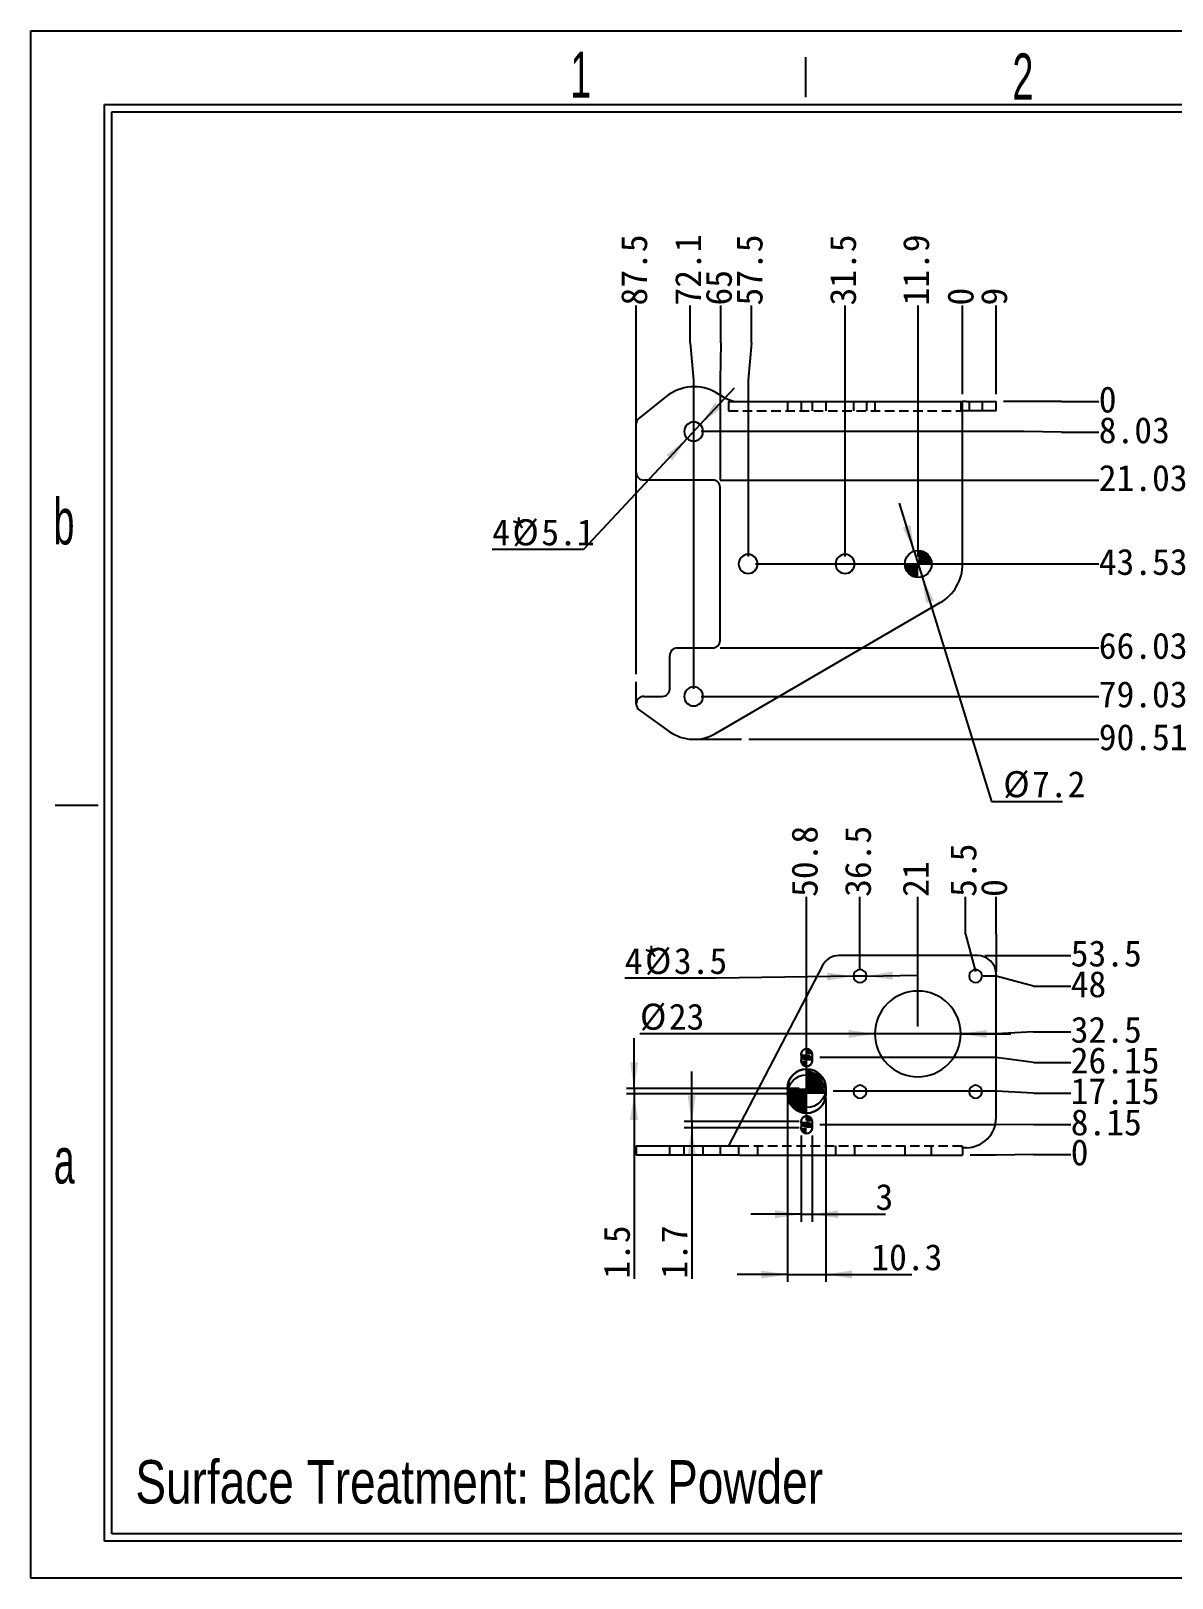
# Model space of a CAD drawing. Extents: x 4 to 590, y 3 to 417.
# Drawn here: x 3.6 to 309.6, y 2.6 to 417.3 of the extents above; entities that cross this region are included whole.
import ezdxf

# ---------------------------------------------------------------- set-up
doc = ezdxf.new("R2010")
doc.units = 0
doc.header["$LTSCALE"] = 2
for name, pattern in [('SLD-中心线', [34.29, 30.48, -1.27, 1.27, -1.27]), ('SLD-实线', [0]), ('SLD-虚线', [1.905, 1.27, -0.635])]:
    doc.linetypes.add(name, pattern=pattern)
doc.layers.get('0').update_dxf_attribs({"linetype": 'CONTINUOUS'})
doc.layers.add('DIM', color=5, linetype='SLD-实线')
doc.layers.add('SLD-0', color=179, linetype='SLD-实线')
doc.styles.add('SLDTEXTSTYLE0', font='arial.ttf', dxfattribs={"width": 0.7584})
doc.styles.add('SLDTEXTSTYLE11', font='', dxfattribs={"width": 0.67})
doc.styles.add('SLDTEXTSTYLE12', font='')
doc.styles.add('SLDTEXTSTYLE3', font='GOTHIC.TTF', dxfattribs={"width": 0.61171})
doc.styles.get('SLDTEXTSTYLE11').set_extended_font_data('宋体')
doc.styles.get('SLDTEXTSTYLE12').set_extended_font_data('宋体')
doc.dimstyles.new('SLDDIMSTYLE0', dxfattribs={"dimtxt": 7, "dimasz": 7, "dimexe": 0, "dimexo": 0.0625, "dimgap": 1.75, "dimtad": 0, "dimtih": 1, "dimtoh": 1, "dimdec": 0, "dimrnd": 1e-09, "dimdsep": 46, "dimtxsty": 'SLDTEXTSTYLE11', "dimblk1": 'NONE', "dimblk2": 'NONE', "dimsah": 1, "dimcen": 0.09, "dimadec": 0, "dimazin": 0, "dimtfac": 1, "dimtdec": 0, "dimtofl": 0, "dimtmove": 0, "dimatfit": 3, "dimldrblk": 'NONE', "dimfxl": 0, "dimtolj": 1, "dimtzin": 12, "dimarcsym": 0})
doc.dimstyles.new('SLDDIMSTYLE1', dxfattribs={"dimtxt": 7, "dimasz": 7, "dimexe": 0, "dimexo": 0.0625, "dimgap": 1.75, "dimtad": 0, "dimtih": 1, "dimtoh": 1, "dimrnd": 1e-09, "dimzin": 12, "dimdsep": 46, "dimtxsty": 'SLDTEXTSTYLE11', "dimblk1": 'NONE', "dimblk2": 'NONE', "dimsah": 1, "dimcen": 0.09, "dimadec": 0, "dimazin": 0, "dimtfac": 1, "dimtofl": 0, "dimtmove": 0, "dimatfit": 3, "dimldrblk": 'NONE', "dimfxl": 0, "dimtolj": 1, "dimtzin": 12, "dimarcsym": 0})
doc.dimstyles.new('SLDDIMSTYLE2', dxfattribs={"dimtxt": 7, "dimasz": 7, "dimexe": 0, "dimexo": 0.0625, "dimgap": 1.75, "dimtad": 0, "dimtih": 1, "dimtoh": 1, "dimrnd": 1e-09, "dimzin": 12, "dimdsep": 46, "dimtxsty": 'SLDTEXTSTYLE11', "dimsah": 1, "dimcen": 0, "dimadec": 0, "dimazin": 0, "dimtfac": 1, "dimtmove": 0, "dimatfit": 3, "dimfxl": 0, "dimtolj": 1, "dimtzin": 12, "dimarcsym": 0})
doc.dimstyles.new('SLDDIMSTYLE3', dxfattribs={"dimtxt": 7, "dimasz": 7, "dimexe": 0, "dimexo": 0.0625, "dimgap": 1.75, "dimtad": 2, "dimrnd": 1e-09, "dimzin": 12, "dimdsep": 46, "dimtxsty": 'SLDTEXTSTYLE11', "dimsah": 1, "dimcen": 0.09, "dimadec": 0, "dimazin": 0, "dimtfac": 1, "dimtmove": 0, "dimatfit": 0, "dimfxl": 0, "dimtolj": 1, "dimtzin": 12, "dimarcsym": 0})

# ---------------------------------------------------------------- blocks, each defined once
blk = doc.blocks.new('_D')
at = {"layer": 'DIM'}
for p, q in [((269.92, 317.97), (264.4, 317.97)), ((279.92, 317.97), (269.92, 317.97)), ((279.92, 317.97), (289.92, 317.97))]:
    blk.add_line(p, q, dxfattribs=at)
at = {"layer": 'DIM', "insert": (289.92, 322.05), "char_height": 7, "attachment_point": 1, "style": 'SLDTEXTSTYLE12'}
blk.add_mtext('0', dxfattribs=at)
blk = doc.blocks.new('_NONE')
blk = doc.blocks.new('_D_1')
at = {"layer": 'DIM'}
for p, q in [((269.92, 309.95), (183.3, 309.95)), ((279.92, 309.75), (269.92, 309.95)), ((279.92, 309.75), (289.92, 309.75))]:
    blk.add_line(p, q, dxfattribs=at)
at = {"layer": 'DIM', "insert": (289.92, 313.82), "char_height": 7, "attachment_point": 1, "style": 'SLDTEXTSTYLE12'}
blk.add_mtext('8.03', dxfattribs=at)
blk = doc.blocks.new('_D_2')
at = {"layer": 'DIM'}
blk.add_line((188.4, 296.95), (289.92, 296.95), dxfattribs=at)
at = {"layer": 'DIM', "insert": (289.92, 301.02), "char_height": 7, "attachment_point": 1, "style": 'SLDTEXTSTYLE12'}
blk.add_mtext('21.03', dxfattribs=at)
blk = doc.blocks.new('_D_3')
at = {"layer": 'DIM'}
blk.add_line((197.9, 274.45), (289.92, 274.45), dxfattribs=at)
at = {"layer": 'DIM', "insert": (289.92, 278.52), "char_height": 7, "attachment_point": 1, "style": 'SLDTEXTSTYLE12'}
blk.add_mtext('43.53', dxfattribs=at)
blk = doc.blocks.new('_D_4')
at = {"layer": 'DIM'}
blk.add_line((188.4, 251.95), (289.92, 251.95), dxfattribs=at)
at = {"layer": 'DIM', "insert": (289.92, 256.02), "char_height": 7, "attachment_point": 1, "style": 'SLDTEXTSTYLE12'}
blk.add_mtext('66.03', dxfattribs=at)
blk = doc.blocks.new('_D_5')
at = {"layer": 'DIM'}
blk.add_line((183.3, 238.95), (289.92, 238.95), dxfattribs=at)
at = {"layer": 'DIM', "insert": (289.92, 243.02), "char_height": 7, "attachment_point": 1, "style": 'SLDTEXTSTYLE12'}
blk.add_mtext('79.03', dxfattribs=at)
blk = doc.blocks.new('_D_6')
at = {"layer": 'DIM'}
blk.add_line((196.12, 227.46), (289.92, 227.46), dxfattribs=at)
at = {"layer": 'DIM', "insert": (289.92, 231.53), "char_height": 7, "attachment_point": 1, "style": 'SLDTEXTSTYLE12'}
blk.add_mtext('90.51', dxfattribs=at)
blk = doc.blocks.new('_D_7')
at = {"layer": 'DIM'}
blk.add_line((253.4, 319.97), (253.4, 343.74), dxfattribs=at)
at = {"layer": 'DIM', "insert": (249.33, 343.74), "char_height": 7, "attachment_point": 1, "rotation": 90, "style": 'SLDTEXTSTYLE12'}
blk.add_mtext('0', dxfattribs=at)
blk = doc.blocks.new('_D_8')
at = {"layer": 'DIM'}
blk.add_line((241.5, 276.45), (241.5, 343.74), dxfattribs=at)
at = {"layer": 'DIM', "insert": (237.43, 343.74), "char_height": 7, "attachment_point": 1, "rotation": 90, "style": 'SLDTEXTSTYLE12'}
blk.add_mtext('11.9', dxfattribs=at)
blk = doc.blocks.new('_D_9')
at = {"layer": 'DIM'}
blk.add_line((221.9, 276.45), (221.9, 343.74), dxfattribs=at)
at = {"layer": 'DIM', "insert": (217.83, 343.74), "char_height": 7, "attachment_point": 1, "rotation": 90, "style": 'SLDTEXTSTYLE12'}
blk.add_mtext('31.5', dxfattribs=at)
blk = doc.blocks.new('_D_10')
at = {"layer": 'DIM'}
for p, q in [((196.83, 333.74), (196.83, 343.74)), ((196.83, 333.74), (195.9, 323.74)), ((195.9, 323.74), (195.9, 276.45))]:
    blk.add_line(p, q, dxfattribs=at)
at = {"layer": 'DIM', "insert": (192.76, 343.74), "char_height": 7, "attachment_point": 1, "rotation": 90, "style": 'SLDTEXTSTYLE12'}
blk.add_mtext('57.5', dxfattribs=at)
blk = doc.blocks.new('_D_11')
at = {"layer": 'DIM'}
for p, q in [((188.6, 333.74), (188.6, 343.74)), ((188.6, 333.74), (188.4, 323.74)), ((188.4, 323.74), (188.4, 296.95))]:
    blk.add_line(p, q, dxfattribs=at)
at = {"layer": 'DIM', "insert": (184.53, 343.74), "char_height": 7, "attachment_point": 1, "rotation": 90, "style": 'SLDTEXTSTYLE12'}
blk.add_mtext('65', dxfattribs=at)
blk = doc.blocks.new('_D_12')
at = {"layer": 'DIM'}
for p, q in [((180.38, 333.74), (180.38, 343.74)), ((180.38, 333.74), (181.3, 323.74)), ((181.3, 323.74), (181.3, 240.95))]:
    blk.add_line(p, q, dxfattribs=at)
at = {"layer": 'DIM', "insert": (176.3, 343.74), "char_height": 7, "attachment_point": 1, "rotation": 90, "style": 'SLDTEXTSTYLE12'}
blk.add_mtext('72.1', dxfattribs=at)
blk = doc.blocks.new('_D_13')
at = {"layer": 'DIM'}
blk.add_line((165.9, 244.87), (165.9, 343.74), dxfattribs=at)
at = {"layer": 'DIM', "insert": (161.83, 343.74), "char_height": 7, "attachment_point": 1, "rotation": 90, "style": 'SLDTEXTSTYLE12'}
blk.add_mtext('87.5', dxfattribs=at)
blk = doc.blocks.new('_D_14')
at = {"layer": 'DIM'}
blk.add_line((262.4, 319.97), (262.4, 343.74), dxfattribs=at)
at = {"layer": 'DIM', "insert": (258.33, 343.74), "char_height": 7, "attachment_point": 1, "rotation": 90, "style": 'SLDTEXTSTYLE12'}
blk.add_mtext('9', dxfattribs=at)
blk = doc.blocks.new('_D_15')
at = {"layer": 'DIM'}
for p, q in [((183.04, 311.81), (192.22, 321.66)), ((183.04, 311.81), (179.57, 308.08)), ((179.57, 308.08), (151.8, 278.3)), ((151.8, 278.3), (127.28, 278.3))]:
    blk.add_line(p, q, dxfattribs=at)
blk.add_arc((181.3, 309.95), 2.55, 38.1076, 85.1191, dxfattribs=at)
for points in [[(183.04, 311.81), (188.6, 316.2), (187.03, 317.67)], [(179.57, 308.08), (174, 303.7), (175.58, 302.23)]]:
    blk.add_solid(points, dxfattribs=at)
at = {"layer": 'DIM', "char_height": 7, "attachment_point": 1, "style": 'SLDTEXTSTYLE12'}
for s, insert in [('4*', (127.28, 286.44)), ('%%c', (132.72, 286.44)), ('5.1', (140.46, 286.44))]:
    blk.add_mtext(s, dxfattribs=dict(at, insert=insert))
blk = doc.blocks.new('_D_16')
at = {"layer": 'DIM'}
for p, q in [((240.44, 277.89), (236.48, 290.75)), ((240.44, 277.89), (242.56, 271.01)), ((242.56, 271.01), (261.13, 210.77)), ((261.13, 210.77), (280.22, 210.77))]:
    blk.add_line(p, q, dxfattribs=at)
for points in [[(240.44, 277.89), (239.41, 284.9), (237.35, 284.26)], [(242.56, 271.01), (243.6, 264), (245.66, 264.64)]]:
    blk.add_solid(points, dxfattribs=at)
at = {"layer": 'DIM', "char_height": 7, "attachment_point": 1, "style": 'SLDTEXTSTYLE12'}
for s, insert in [('%%c', (264.31, 218.92)), ('7.2', (272.05, 218.92))]:
    blk.add_mtext(s, dxfattribs=dict(at, insert=insert))
blk = doc.blocks.new('*U48')
at = {"color": 0, "linetype": 'Continuous'}
for points in [[(0, 0), (0, 3.6), (2.55, 0)], [(2.55, 0), (0, 3.6), (2.55, 2.55)], [(2.55, 0), (2.55, 2.55), (3.6, 0)]]:
    blk.add_solid(points, dxfattribs=at)
blk = doc.blocks.new('*U49')
at = {"color": 0, "linetype": 'Continuous'}
for points in [[(-3.12, -1.8), (-3.6, 0), (-3.12, 0)], [(-3.12, -1.8), (-3.12, 0), (-1.8, -3.12)], [(-1.8, -3.12), (-3.12, 0), (-1.8, 0)], [(-1.8, -3.12), (-1.8, 0), (0, -3.6)], [(0, -3.6), (-1.8, 0), (0, 0)]]:
    blk.add_solid(points, dxfattribs=at)
blk = doc.blocks.new('SW_DOWELSYMBOL_0')
at = {"color": 0, "linetype": 'Continuous'}
blk.add_circle((0, 0), 3.6, dxfattribs=at)
for name in ['*U49', '*U48']:
    blk.add_blockref(name, (0, 0), dxfattribs=at)
blk = doc.blocks.new('_D_20')
at = {"layer": 'DIM'}
for p, q in [((272.4, 116.16), (262.4, 115.97)), ((272.4, 116.16), (282.4, 116.16)), ((262.4, 115.97), (255.4, 115.97))]:
    blk.add_line(p, q, dxfattribs=at)
at = {"layer": 'DIM', "insert": (282.4, 120.24), "char_height": 7, "attachment_point": 1, "style": 'SLDTEXTSTYLE12'}
blk.add_mtext('0', dxfattribs=at)
blk = doc.blocks.new('_D_21')
at = {"layer": 'DIM'}
for p, q in [((262.4, 124.12), (215.1, 124.12)), ((272.4, 124.2), (262.4, 124.12)), ((272.4, 124.2), (282.4, 124.2))]:
    blk.add_line(p, q, dxfattribs=at)
at = {"layer": 'DIM', "insert": (282.4, 128.27), "char_height": 7, "attachment_point": 1, "style": 'SLDTEXTSTYLE12'}
blk.add_mtext('8.15', dxfattribs=at)
blk = doc.blocks.new('_D_22')
at = {"layer": 'DIM'}
for p, q in [((262.4, 133.12), (218.75, 133.12)), ((272.4, 132.57), (262.4, 133.12)), ((272.4, 132.57), (282.4, 132.57))]:
    blk.add_line(p, q, dxfattribs=at)
at = {"layer": 'DIM', "insert": (282.4, 136.64), "char_height": 7, "attachment_point": 1, "style": 'SLDTEXTSTYLE12'}
blk.add_mtext('17.15', dxfattribs=at)
blk = doc.blocks.new('_D_23')
at = {"layer": 'DIM'}
for p, q in [((262.4, 142.12), (215.1, 142.12)), ((272.4, 140.79), (262.4, 142.12)), ((272.4, 140.79), (282.4, 140.79))]:
    blk.add_line(p, q, dxfattribs=at)
at = {"layer": 'DIM', "insert": (282.4, 144.87), "char_height": 7, "attachment_point": 1, "style": 'SLDTEXTSTYLE12'}
blk.add_mtext('26.15', dxfattribs=at)
blk = doc.blocks.new('_D_24')
at = {"layer": 'DIM'}
for p, q in [((262.4, 148.47), (243.4, 148.47)), ((272.4, 149.02), (262.4, 148.47)), ((272.4, 149.02), (282.4, 149.02))]:
    blk.add_line(p, q, dxfattribs=at)
at = {"layer": 'DIM', "insert": (282.4, 153.09), "char_height": 7, "attachment_point": 1, "style": 'SLDTEXTSTYLE12'}
blk.add_mtext('32.5', dxfattribs=at)
blk = doc.blocks.new('_D_25')
at = {"layer": 'DIM'}
for p, q in [((262.4, 163.97), (258.9, 163.97)), ((272.4, 161.24), (262.4, 163.97)), ((272.4, 161.24), (282.4, 161.24))]:
    blk.add_line(p, q, dxfattribs=at)
at = {"layer": 'DIM', "insert": (282.4, 165.31), "char_height": 7, "attachment_point": 1, "style": 'SLDTEXTSTYLE12'}
blk.add_mtext('48', dxfattribs=at)
blk = doc.blocks.new('_D_26')
at = {"layer": 'DIM'}
blk.add_line((259.4, 169.47), (282.4, 169.47), dxfattribs=at)
at = {"layer": 'DIM', "insert": (282.4, 173.54), "char_height": 7, "attachment_point": 1, "style": 'SLDTEXTSTYLE12'}
blk.add_mtext('53.5', dxfattribs=at)
blk = doc.blocks.new('_D_27')
at = {"layer": 'DIM'}
for p, q in [((262.4, 175.2), (262.4, 185.2)), ((262.4, 175.2), (262.4, 165.2)), ((262.4, 165.2), (262.4, 166.47))]:
    blk.add_line(p, q, dxfattribs=at)
at = {"layer": 'DIM', "insert": (258.33, 185.2), "char_height": 7, "attachment_point": 1, "rotation": 90, "style": 'SLDTEXTSTYLE12'}
blk.add_mtext('0', dxfattribs=at)
blk = doc.blocks.new('_D_28')
at = {"layer": 'DIM'}
for p, q in [((254.18, 175.2), (254.18, 185.2)), ((254.18, 175.2), (256.9, 165.2)), ((256.9, 165.2), (256.9, 165.97))]:
    blk.add_line(p, q, dxfattribs=at)
at = {"layer": 'DIM', "insert": (250.1, 185.2), "char_height": 7, "attachment_point": 1, "rotation": 90, "style": 'SLDTEXTSTYLE12'}
blk.add_mtext('5.5', dxfattribs=at)
blk = doc.blocks.new('_D_29')
at = {"layer": 'DIM'}
blk.add_line((241.4, 150.47), (241.4, 185.2), dxfattribs=at)
at = {"layer": 'DIM', "insert": (237.33, 185.2), "char_height": 7, "attachment_point": 1, "rotation": 90, "style": 'SLDTEXTSTYLE12'}
blk.add_mtext('21', dxfattribs=at)
blk = doc.blocks.new('_D_30')
at = {"layer": 'DIM'}
blk.add_line((225.9, 165.97), (225.9, 185.2), dxfattribs=at)
at = {"layer": 'DIM', "insert": (221.83, 185.2), "char_height": 7, "attachment_point": 1, "rotation": 90, "style": 'SLDTEXTSTYLE12'}
blk.add_mtext('36.5', dxfattribs=at)
blk = doc.blocks.new('_D_31')
at = {"layer": 'DIM'}
blk.add_line((211.6, 125.27), (211.6, 185.2), dxfattribs=at)
at = {"layer": 'DIM', "insert": (207.53, 185.2), "char_height": 7, "attachment_point": 1, "rotation": 90, "style": 'SLDTEXTSTYLE12'}
blk.add_mtext('50.8', dxfattribs=at)
blk = doc.blocks.new('_D_32')
at = {"layer": 'DIM'}
for p, q in [((206.45, 131.12), (206.45, 81.97)), ((216.75, 131.12), (216.75, 81.97)), ((206.45, 83.97), (192.99, 83.97)), ((206.45, 83.97), (216.75, 83.97)), ((216.75, 83.97), (239.82, 83.97))]:
    blk.add_line(p, q, dxfattribs=at)
for points in [[(206.45, 83.97), (199.45, 85.05), (199.45, 82.89)], [(216.75, 83.97), (223.75, 82.89), (223.75, 85.05)]]:
    blk.add_solid(points, dxfattribs=at)
at = {"layer": 'DIM', "insert": (228.94, 92.11), "char_height": 7, "attachment_point": 1, "style": 'SLDTEXTSTYLE12'}
blk.add_mtext('10.3', dxfattribs=at)
blk = doc.blocks.new('_D_33')
at = {"layer": 'DIM'}
for p, q in [((187.35, 163.4), (162.83, 163.4)), ((224.15, 163.94), (187.35, 163.4)), ((227.65, 163.99), (224.15, 163.94)), ((227.65, 163.99), (241.11, 164.2))]:
    blk.add_line(p, q, dxfattribs=at)
for points in [[(224.15, 163.94), (217.14, 164.92), (217.17, 162.76)], [(227.65, 163.99), (234.67, 163.02), (234.64, 165.18)]]:
    blk.add_solid(points, dxfattribs=at)
at = {"layer": 'DIM', "char_height": 7, "attachment_point": 1, "style": 'SLDTEXTSTYLE12'}
for s, insert in [('4*', (162.83, 171.54)), ('%%c', (168.27, 171.54)), ('3.5', (176.01, 171.54))]:
    blk.add_mtext(s, dxfattribs=dict(at, insert=insert))
blk = doc.blocks.new('_D_34')
at = {"layer": 'DIM'}
for p, q in [((183.27, 148.45), (166.91, 148.45)), ((229.9, 148.46), (183.27, 148.45)), ((252.9, 148.47), (229.9, 148.46)), ((230.07, 146.5), (230.07, 146.49)), ((252.9, 148.47), (266.37, 148.48))]:
    blk.add_line(p, q, dxfattribs=at)
for points in [[(229.9, 148.46), (222.9, 149.54), (222.9, 147.39)], [(252.9, 148.47), (259.9, 147.4), (259.9, 149.55)]]:
    blk.add_solid(points, dxfattribs=at)
at = {"layer": 'DIM', "char_height": 7, "attachment_point": 1, "style": 'SLDTEXTSTYLE12'}
for s, insert in [('%%c', (166.91, 156.59)), ('23', (174.65, 156.59))]:
    blk.add_mtext(s, dxfattribs=dict(at, insert=insert))
blk = doc.blocks.new('_D_35')
at = {"layer": 'DIM'}
for p, q in [((165.33, 133.87), (165.33, 147.33)), ((209.6, 133.87), (163.33, 133.87)), ((165.33, 133.87), (165.33, 132.37)), ((209.6, 132.37), (163.33, 132.37)), ((165.33, 132.37), (165.33, 82.85))]:
    blk.add_line(p, q, dxfattribs=at)
for points in [[(165.33, 133.87), (166.41, 140.87), (164.26, 140.87)], [(165.33, 132.37), (164.26, 125.37), (166.41, 125.37)]]:
    blk.add_solid(points, dxfattribs=at)
at = {"layer": 'DIM', "insert": (157.19, 82.85), "char_height": 7, "attachment_point": 1, "rotation": 90, "style": 'SLDTEXTSTYLE12'}
blk.add_mtext('1.5', dxfattribs=at)
blk = doc.blocks.new('_D_36')
at = {"layer": 'DIM'}
for p, q in [((180.78, 124.97), (180.78, 138.43)), ((209.6, 124.97), (178.78, 124.97)), ((180.78, 124.97), (180.78, 123.27)), ((209.6, 123.27), (178.78, 123.27)), ((180.78, 123.27), (180.78, 82.85))]:
    blk.add_line(p, q, dxfattribs=at)
for points in [[(180.78, 124.97), (181.86, 131.97), (179.7, 131.97)], [(180.78, 123.27), (179.7, 116.27), (181.86, 116.27)]]:
    blk.add_solid(points, dxfattribs=at)
at = {"layer": 'DIM', "insert": (172.63, 82.85), "char_height": 7, "attachment_point": 1, "rotation": 90, "style": 'SLDTEXTSTYLE12'}
blk.add_mtext('1.7', dxfattribs=at)
blk = doc.blocks.new('_D_37')
at = {"layer": 'DIM'}
for p, q in [((210.1, 121.27), (210.1, 98.12)), ((213.1, 121.27), (213.1, 98.12)), ((210.1, 100.12), (196.64, 100.12)), ((210.1, 100.12), (213.1, 100.12)), ((213.1, 100.12), (232.78, 100.12))]:
    blk.add_line(p, q, dxfattribs=at)
for points in [[(210.1, 100.12), (203.1, 101.2), (203.1, 99.04)], [(213.1, 100.12), (220.1, 99.04), (220.1, 101.2)]]:
    blk.add_solid(points, dxfattribs=at)
at = {"layer": 'DIM', "insert": (230.05, 108.26), "char_height": 7, "attachment_point": 1, "style": 'SLDTEXTSTYLE12'}
blk.add_mtext('3', dxfattribs=at)
blk = doc.blocks.new('*U50')
at = {"color": 0, "linetype": 'Continuous'}
for points in [[(0, 0), (0, 1.5), (1.06, 0)], [(1.06, 0), (0, 1.5), (1.06, 1.06)], [(1.06, 0), (1.06, 1.06), (1.5, 0)]]:
    blk.add_solid(points, dxfattribs=at)
blk = doc.blocks.new('*U51')
at = {"color": 0, "linetype": 'Continuous'}
for points in [[(-1.3, -0.75), (-1.5, 0), (-1.3, 0)], [(-1.3, -0.75), (-1.3, 0), (-0.75, -1.3)], [(-0.75, -1.3), (-1.3, 0), (-0.75, 0)], [(-0.75, -1.3), (-0.75, 0), (0, -1.5)], [(0, -1.5), (-0.75, 0), (0, 0)]]:
    blk.add_solid(points, dxfattribs=at)
blk = doc.blocks.new('SW_DOWELSYMBOL_1')
at = {"color": 0, "linetype": 'Continuous'}
blk.add_circle((0, 0), 1.5, dxfattribs=at)
for name in ['*U51', '*U50']:
    blk.add_blockref(name, (0, 0), dxfattribs=at)
blk = doc.blocks.new('*U52')
at = {"color": 0, "linetype": 'Continuous'}
for points in [[(0, 0), (0, 1.5), (1.06, 0)], [(1.06, 0), (0, 1.5), (1.06, 1.06)], [(1.06, 0), (1.06, 1.06), (1.5, 0)]]:
    blk.add_solid(points, dxfattribs=at)
blk = doc.blocks.new('*U53')
at = {"color": 0, "linetype": 'Continuous'}
for points in [[(-1.3, -0.75), (-1.5, 0), (-1.3, 0)], [(-1.3, -0.75), (-1.3, 0), (-0.75, -1.3)], [(-0.75, -1.3), (-1.3, 0), (-0.75, 0)], [(-0.75, -1.3), (-0.75, 0), (0, -1.5)], [(0, -1.5), (-0.75, 0), (0, 0)]]:
    blk.add_solid(points, dxfattribs=at)
blk = doc.blocks.new('SW_DOWELSYMBOL_2')
at = {"color": 0, "linetype": 'Continuous'}
blk.add_circle((0, 0), 1.5, dxfattribs=at)
for name in ['*U53', '*U52']:
    blk.add_blockref(name, (0, 0), dxfattribs=at)
blk = doc.blocks.new('*U54')
at = {"color": 0, "linetype": 'Continuous'}
for points in [[(0, 0), (0, 1.5), (1.06, 0)], [(1.06, 0), (0, 1.5), (1.06, 1.06)], [(1.06, 0), (1.06, 1.06), (1.5, 0)]]:
    blk.add_solid(points, dxfattribs=at)
blk = doc.blocks.new('*U55')
at = {"color": 0, "linetype": 'Continuous'}
for points in [[(-1.3, -0.75), (-1.5, 0), (-1.3, 0)], [(-1.3, -0.75), (-1.3, 0), (-0.75, -1.3)], [(-0.75, -1.3), (-1.3, 0), (-0.75, 0)], [(-0.75, -1.3), (-0.75, 0), (0, -1.5)], [(0, -1.5), (-0.75, 0), (0, 0)]]:
    blk.add_solid(points, dxfattribs=at)
blk = doc.blocks.new('SW_DOWELSYMBOL_3')
at = {"color": 0, "linetype": 'Continuous'}
blk.add_circle((0, 0), 1.5, dxfattribs=at)
for name in ['*U55', '*U54']:
    blk.add_blockref(name, (0, 0), dxfattribs=at)
blk = doc.blocks.new('*U56')
at = {"color": 0, "linetype": 'Continuous'}
for points in [[(0, 0), (0, 1.5), (1.06, 0)], [(1.06, 0), (0, 1.5), (1.06, 1.06)], [(1.06, 0), (1.06, 1.06), (1.5, 0)]]:
    blk.add_solid(points, dxfattribs=at)
blk = doc.blocks.new('*U57')
at = {"color": 0, "linetype": 'Continuous'}
for points in [[(-1.3, -0.75), (-1.5, 0), (-1.3, 0)], [(-1.3, -0.75), (-1.3, 0), (-0.75, -1.3)], [(-0.75, -1.3), (-1.3, 0), (-0.75, 0)], [(-0.75, -1.3), (-0.75, 0), (0, -1.5)], [(0, -1.5), (-0.75, 0), (0, 0)]]:
    blk.add_solid(points, dxfattribs=at)
blk = doc.blocks.new('SW_DOWELSYMBOL_4')
at = {"color": 0, "linetype": 'Continuous'}
blk.add_circle((0, 0), 1.5, dxfattribs=at)
for name in ['*U57', '*U56']:
    blk.add_blockref(name, (0, 0), dxfattribs=at)
blk = doc.blocks.new('*U58')
at = {"color": 0, "linetype": 'Continuous'}
for points in [[(0, 0), (0, 5.15), (3.64, 0)], [(3.64, 0), (0, 5.15), (3.64, 3.64)], [(3.64, 0), (3.64, 3.64), (5.15, 0)]]:
    blk.add_solid(points, dxfattribs=at)
blk = doc.blocks.new('*U59')
at = {"color": 0, "linetype": 'Continuous'}
for points in [[(-4.46, -2.58), (-5.15, 0), (-4.46, 0)], [(-4.46, -2.58), (-4.46, 0), (-2.58, -4.46)], [(-2.58, -4.46), (-4.46, 0), (-2.58, 0)], [(-2.58, -4.46), (-2.58, 0), (0, -5.15)], [(0, -5.15), (-2.58, 0), (0, 0)]]:
    blk.add_solid(points, dxfattribs=at)
blk = doc.blocks.new('SW_DOWELSYMBOL_5')
at = {"color": 0, "linetype": 'Continuous'}
blk.add_circle((0, 0), 5.15, dxfattribs=at)
for name in ['*U58', '*U59']:
    blk.add_blockref(name, (0, 0), dxfattribs=at)
blk = doc.blocks.new('*U60')
at = {"color": 0, "linetype": 'Continuous'}
for points in [[(0, 0), (0, 5.15), (3.64, 0)], [(3.64, 0), (0, 5.15), (3.64, 3.64)], [(3.64, 0), (3.64, 3.64), (5.15, 0)]]:
    blk.add_solid(points, dxfattribs=at)
blk = doc.blocks.new('*U61')
at = {"color": 0, "linetype": 'Continuous'}
for points in [[(-4.46, -2.58), (-5.15, 0), (-4.46, 0)], [(-4.46, -2.58), (-4.46, 0), (-2.58, -4.46)], [(-2.58, -4.46), (-4.46, 0), (-2.58, 0)], [(-2.58, -4.46), (-2.58, 0), (0, -5.15)], [(0, -5.15), (-2.58, 0), (0, 0)]]:
    blk.add_solid(points, dxfattribs=at)
blk = doc.blocks.new('SW_DOWELSYMBOL_6')
at = {"color": 0, "linetype": 'Continuous'}
blk.add_circle((0, 0), 5.15, dxfattribs=at)
for name in ['*U60', '*U61']:
    blk.add_blockref(name, (0, 0), dxfattribs=at)

msp = doc.modelspace()

# ---------------------------------------------------------------- linework, layer by layer
at = {"color": 7, "linetype": 'SLD-实线'}
for p, q in [((189.519, 319.09), (187.514, 320.276)), ((173.922, 319.331), (166.657, 313.538)), ((193.593, 317.975), (253.404, 317.975)), ((253.404, 274.449), (253.404, 317.975)), ((254.404, 317.975), (253.404, 317.975)), ((254.404, 315.475), (253.404, 315.475)), ((254.404, 317.975), (262.404, 317.975)), ((262.404, 315.475), (254.404, 315.475)), ((262.404, 315.475), (262.404, 317.975)), ((165.904, 298.949), (165.904, 311.974)), ((186.404, 296.949), (167.904, 296.949)), ((188.404, 253.949), (188.404, 294.949)), ((187.189, 229.009), (247.44, 264.077)), ((174.904, 240.949), (174.904, 249.949)), ((176.904, 251.949), (186.404, 251.949)), ((165.904, 236.875), (165.904, 236.949)), ((167.904, 238.949), (172.904, 238.949)), ((166.747, 235.243), (174.752, 229.567)), ((215.825, 166.778), (190.664, 118.469)), ((257.404, 169.469), (220.26, 169.469)), ((262.404, 125.969), (262.404, 164.469)), ((210.104, 142.969), (210.104, 141.269)), ((213.104, 142.969), (213.104, 141.269)), ((206.454, 133.869), (206.454, 132.369)), ((216.754, 133.869), (216.754, 132.369)), ((210.104, 124.969), (210.104, 123.269)), ((213.104, 124.969), (213.104, 123.269)), ((165.904, 118.469), (165.904, 115.969)), ((165.904, 118.469), (166.657, 118.469)), ((166.657, 118.469), (173.922, 118.469)), ((173.922, 118.469), (187.514, 118.469)), ((187.514, 118.469), (189.519, 118.469)), ((189.519, 118.469), (193.593, 118.469)), ((254.404, 117.969), (253.404, 117.969)), ((253.404, 117.969), (253.404, 115.969)), ((166.657, 115.969), (165.904, 115.969)), ((173.922, 115.969), (166.657, 115.969)), ((187.514, 115.969), (173.922, 115.969)), ((189.519, 115.969), (187.514, 115.969)), ((193.593, 115.969), (189.519, 115.969)), ((193.593, 115.969), (253.404, 115.969))]:
    msp.add_line(p, q, dxfattribs=at)
at = {"color": 7, "linetype": 'SLD-虚线'}
for p, q in [((190.664, 317.975), (193.593, 317.975)), ((190.664, 317.975), (190.664, 315.475)), ((190.664, 315.475), (253.404, 315.475)), ((206.454, 317.975), (206.454, 315.475)), ((210.104, 317.975), (210.104, 315.475)), ((213.104, 317.975), (213.104, 315.475)), ((216.754, 317.975), (216.754, 315.475)), ((224.154, 317.975), (224.154, 315.475)), ((227.654, 317.975), (227.654, 315.475)), ((229.904, 317.975), (229.904, 315.475)), ((252.904, 317.975), (252.904, 315.475)), ((255.154, 317.975), (255.154, 315.475)), ((258.654, 317.975), (258.654, 315.475)), ((165.904, 311.974), (165.904, 311.974)), ((166.657, 313.538), (166.657, 313.538)), ((174.904, 115.969), (174.904, 118.469)), ((178.754, 115.969), (178.754, 118.469)), ((183.854, 115.969), (183.854, 118.469)), ((188.404, 118.469), (188.404, 115.969)), ((193.354, 118.469), (193.354, 115.969)), ((193.593, 118.469), (253.404, 118.469)), ((198.454, 118.469), (198.454, 115.969)), ((219.354, 118.469), (219.354, 115.969)), ((224.454, 118.469), (224.454, 115.969)), ((237.904, 118.469), (237.904, 115.969)), ((245.104, 115.969), (245.104, 118.469)), ((253.404, 117.969), (253.404, 118.469))]:
    msp.add_line(p, q, dxfattribs=at)
at = {"color": 7, "linetype": 'SLD-中心线'}
for p, q in [((165.904, 236.949), (165.904, 242.866)), ((180.888, 227.46), (194.121, 227.46)), ((210.104, 142.119), (213.104, 142.119)), ((206.454, 133.119), (216.754, 133.119)), ((210.104, 124.119), (213.104, 124.119))]:
    msp.add_line(p, q, dxfattribs=at)
at = {"color": 7, "linetype": 'SLD-实线'}
msp.add_circle((241.504, 274.449), 3.6, dxfattribs=at)
for centre, radius, start, end in [((181.404, 309.949), 12, 59.38861, 128.56775), ((193.593, 325.975), 8, 239.38861, 270), ((167.904, 311.974), 2, 128.56775, 179.99633), ((181.304, 309.949), 2.55, 0, 180), ((181.304, 309.949), 2.55, 180, 0), ((167.904, 298.949), 2, 180, 270), ((186.404, 294.949), 2, 0, 90), ((195.904, 274.449), 2.55, 0, 180), ((195.904, 274.449), 2.55, 180, 0), ((221.904, 274.449), 2.55, 0, 180), ((221.904, 274.449), 2.55, 180, 0), ((241.404, 274.449), 12, 300.20046, 0), ((186.404, 253.949), 2, 270, 0), ((176.904, 249.949), 2, 90, 180), ((172.904, 240.949), 2, 270, 0), ((181.304, 238.949), 2.55, 0, 180), ((167.904, 236.949), 2, 90, 180), ((167.904, 236.875), 2, 180, 234.6615), ((181.304, 238.949), 2.55, 180, 0), ((181.404, 238.949), 11.5, 234.6615, 300.20046), ((220.26, 164.469), 5, 90, 152.488), ((257.404, 164.469), 5, 0, 90), ((225.904, 163.969), 1.75, 0, 180), ((225.904, 163.969), 1.75, 180, 0), ((256.904, 163.969), 1.75, 0, 180), ((256.904, 163.969), 1.75, 180, 0), ((241.404, 148.469), 11.5, 0, 180), ((241.404, 148.469), 11.5, 180, 0), ((211.604, 142.969), 1.5, 0, 180), ((211.604, 141.269), 1.5, 180, 0), ((211.604, 133.869), 5.15, 0, 180), ((225.904, 132.969), 1.75, 0, 180), ((225.904, 132.969), 1.75, 180, 0), ((256.904, 132.969), 1.75, 0, 180), ((256.904, 132.969), 1.75, 180, 0), ((211.604, 132.369), 5.15, 180, 0), ((211.604, 124.969), 1.5, 0, 180), ((254.404, 125.969), 8, 270, 0), ((211.604, 123.269), 1.5, 180, 0)]:
    msp.add_arc(centre, radius, start, end, dxfattribs=at)
at = {"layer": 'SLD-0'}
for p, q in [((3.624, 417.347), (590.213, 417.347)), ((3.624, 2.588), (3.624, 417.347)), ((25.35, 14.438), (25.35, 395.622)), ((25.35, 395.622), (578.363, 395.622)), ((578.363, 14.438), (25.35, 14.438)), ((590.213, 2.588), (3.624, 2.588))]:
    msp.add_line(p, q, dxfattribs=at)
at = {"layer": 'SLD-0', "color": 6, "linetype": 'SLD-实线'}
for p, q in [((211.402, 399.572), (211.402, 410.339)), ((23.375, 12.463), (23.375, 397.597)), ((23.375, 397.597), (580.338, 397.597)), ((21.609, 209.705), (10.136, 209.705)), ((580.338, 12.463), (23.375, 12.463))]:
    msp.add_line(p, q, dxfattribs=at)

# ---------------------------------------------------------------- block references
at = {"color": 7, "linetype": 'Continuous'}
for name, p in [('SW_DOWELSYMBOL_0', (241.504, 274.449)), ('SW_DOWELSYMBOL_2', (211.604, 142.969)), ('SW_DOWELSYMBOL_1', (211.604, 141.269)), ('SW_DOWELSYMBOL_6', (211.604, 133.869)), ('SW_DOWELSYMBOL_5', (211.604, 132.369)), ('SW_DOWELSYMBOL_4', (211.604, 124.969)), ('SW_DOWELSYMBOL_3', (211.604, 123.269))]:
    msp.add_blockref(name, p, dxfattribs=at)

# ---------------------------------------------------------------- texts
at = {"layer": 'SLD-0', "char_height": 12.344, "attachment_point": 1, "style": 'SLDTEXTSTYLE3'}
for s, insert in [('1', (148.222, 411.798)), ('2', (266.776, 411.31)), ('b', (9.669, 292.039)), ('a', (9.76, 120.702))]:
    msp.add_mtext(s, dxfattribs=dict(at, insert=insert))
at = {"layer": 'SLD-0', "color": 5, "insert": (31.617, 34.213), "char_height": 11.64167, "attachment_point": 1, "style": 'SLDTEXTSTYLE0'}
msp.add_mtext('Surface Treatment: Black Powder', dxfattribs=at)

# ---------------------------------------------------------------- dimensions: what is measured, and where the dimension line sits
at = {"layer": 'DIM'}
for feature_location, offset, dtype, origin, dimstyle, picture, middle in [((165.904, 242.866), (0, 100.869), 1, (253.404, 317.975), 'SLDDIMSTYLE1', '_D_13', (165.904, 349.18)), ((181.304, 238.949), (-0.929, 104.787), 1, (253.404, 317.975), 'SLDDIMSTYLE1', '_D_12', (180.375, 349.18)), ((195.904, 274.449), (0.929, 69.287), 1, (253.404, 317.975), 'SLDDIMSTYLE1', '_D_10', (196.832, 349.18)), ((221.904, 274.449), (0, 69.287), 1, (253.404, 317.975), 'SLDDIMSTYLE1', '_D_9', (221.904, 349.18)), ((241.504, 274.449), (0, 69.287), 1, (253.404, 317.975), 'SLDDIMSTYLE1', '_D_8', (241.504, 349.18)), ((188.404, 294.949), (0.2, 48.787), 1, (253.404, 317.975), 'SLDDIMSTYLE1', '_D_11', (188.604, 346.457)), ((253.40372765, 317.97495167), (0, 25.760257931), 1, (253.40372765, 317.97495167), 'SLDDIMSTYLE0', '_D_7', (253.40372765, 345.096320663)), ((262.404, 317.975), (0, 25.76), 1, (253.404, 317.975), 'SLDDIMSTYLE1', '_D_14', (262.404, 345.096)), ((262.40372765, 317.97495167), (27.518385676, 0), 0, (262.40372765, 317.97495167), 'SLDDIMSTYLE0', '_D', (291.283224388, 317.97495167)), ((181.304, 309.949), (108.618, -0.202), 0, (262.404, 317.975), 'SLDDIMSTYLE1', '_D_1', (295.367, 309.746)), ((181.304, 238.949), (108.618, 0), 0, (262.404, 317.975), 'SLDDIMSTYLE1', '_D_5', (296.728, 238.949)), ((186.404, 296.949), (103.518, 0), 0, (262.404, 317.975), 'SLDDIMSTYLE1', '_D_2', (296.728, 296.949)), ((186.404, 251.949), (103.518, 0), 0, (262.404, 317.975), 'SLDDIMSTYLE1', '_D_4', (296.728, 251.949)), ((194.1209, 227.4601), (95.8012, 0), 0, (262.4037, 317.975), 'SLDDIMSTYLE1', '_D_6', (296.7277, 227.4601)), ((195.904, 274.449), (94.018, 0), 0, (262.404, 317.975), 'SLDDIMSTYLE1', '_D_3', (296.728, 274.449)), ((211.604, 123.269), (0, 61.928), 1, (262.404, 164.469), 'SLDDIMSTYLE1', '_D_31', (211.604, 190.641)), ((225.904, 163.969), (0, 21.228), 1, (262.404, 164.469), 'SLDDIMSTYLE1', '_D_30', (225.904, 190.641)), ((241.404, 148.469), (0, 36.728), 1, (262.404, 164.469), 'SLDDIMSTYLE1', '_D_29', (241.404, 187.919)), ((256.904, 163.969), (-2.729, 21.228), 1, (262.404, 164.469), 'SLDDIMSTYLE1', '_D_28', (254.175, 189.28)), ((262.40372765, 164.468767022), (0, 20.728148656), 1, (262.40372765, 164.468767022), 'SLDDIMSTYLE0', '_D_27', (262.40372765, 186.55802674)), ((257.404, 169.469), (25, 0), 0, (253.404, 115.969), 'SLDDIMSTYLE1', '_D_26', (287.848, 169.469)), ((256.904, 163.969), (25.5, -2.729), 0, (253.404, 115.969), 'SLDDIMSTYLE1', '_D_25', (285.126, 161.24)), ((241.404, 148.469), (41, 0.554), 0, (253.404, 115.969), 'SLDDIMSTYLE1', '_D_24', (287.848, 149.022)), ((213.104, 142.119), (69.3, -1.325), 0, (253.404, 115.969), 'SLDDIMSTYLE1', '_D_23', (289.209, 140.794)), ((216.754, 133.119), (65.65, -0.554), 0, (253.404, 115.969), 'SLDDIMSTYLE1', '_D_22', (289.209, 132.565)), ((213.104, 124.119), (69.3, 0.079), 0, (253.404, 115.969), 'SLDDIMSTYLE1', '_D_21', (287.848, 124.197)), ((253.40372765, 115.968767022), (29, 0.194864954), 0, (253.40372765, 115.968767022), 'SLDDIMSTYLE0', '_D_20', (283.764838712, 116.163631976))]:
    dim = msp.add_ordinate_dim(feature_location=feature_location, offset=offset, dtype=dtype, origin=origin, dimstyle=dimstyle, dxfattribs=at)
    dim.commit()
    dim.dimension.update_dxf_attribs({"geometry": picture, "text_midpoint": middle})
for p1, p2, picture, middle in [((179.565, 308.083), (183.042, 311.814), '_D_15', (137.952, 283.373)), ((224.154, 163.943), (227.654, 163.995), '_D_33', (173.502, 168.469))]:
    dim = msp.add_diameter_dim_2p(p1=p1, p2=p2, text='4*<>', dimstyle='SLDDIMSTYLE2', dxfattribs=at)
    dim.commit()
    dim.dimension.update_dxf_attribs({"geometry": picture, "text_midpoint": middle, "dimtype": 163})
for p1, p2, picture, middle in [((242.564, 271.008), (240.443, 277.889), '_D_16', (272.262, 215.846)), ((229.904, 148.465), (252.904, 148.473), '_D_34', (173.502, 153.522))]:
    dim = msp.add_diameter_dim_2p(p1=p1, p2=p2, dimstyle='SLDDIMSTYLE2', dxfattribs=at)
    dim.commit()
    dim.dimension.update_dxf_attribs({"geometry": picture, "text_midpoint": middle, "dimtype": 163})
for base, p1, p2, picture, middle in [((165.335, 132.369), (211.604, 133.869), (211.604, 132.369), '_D_35', (165.335, 86.933)), ((180.779, 123.269), (211.604, 124.969), (211.604, 123.269), '_D_36', (180.779, 86.933))]:
    dim = msp.add_linear_dim(base=base, p1=p1, p2=p2, angle=90, dimstyle='SLDDIMSTYLE3', dxfattribs=at)
    dim.commit()
    dim.dimension.update_dxf_attribs({"geometry": picture, "text_midpoint": middle, "dimtype": 160})
for base, p1, p2, picture, middle in [((216.754, 83.968), (206.454, 133.119), (216.754, 133.119), '_D_32', (234.38, 83.968)), ((213.104, 100.118), (210.104, 123.269), (213.104, 123.269), '_D_37', (231.415, 100.118))]:
    dim = msp.add_linear_dim(base=base, p1=p1, p2=p2, dimstyle='SLDDIMSTYLE3', dxfattribs=at)
    dim.commit()
    dim.dimension.update_dxf_attribs({"geometry": picture, "text_midpoint": middle, "dimtype": 160})

doc.saveas('drawing.dxf')
